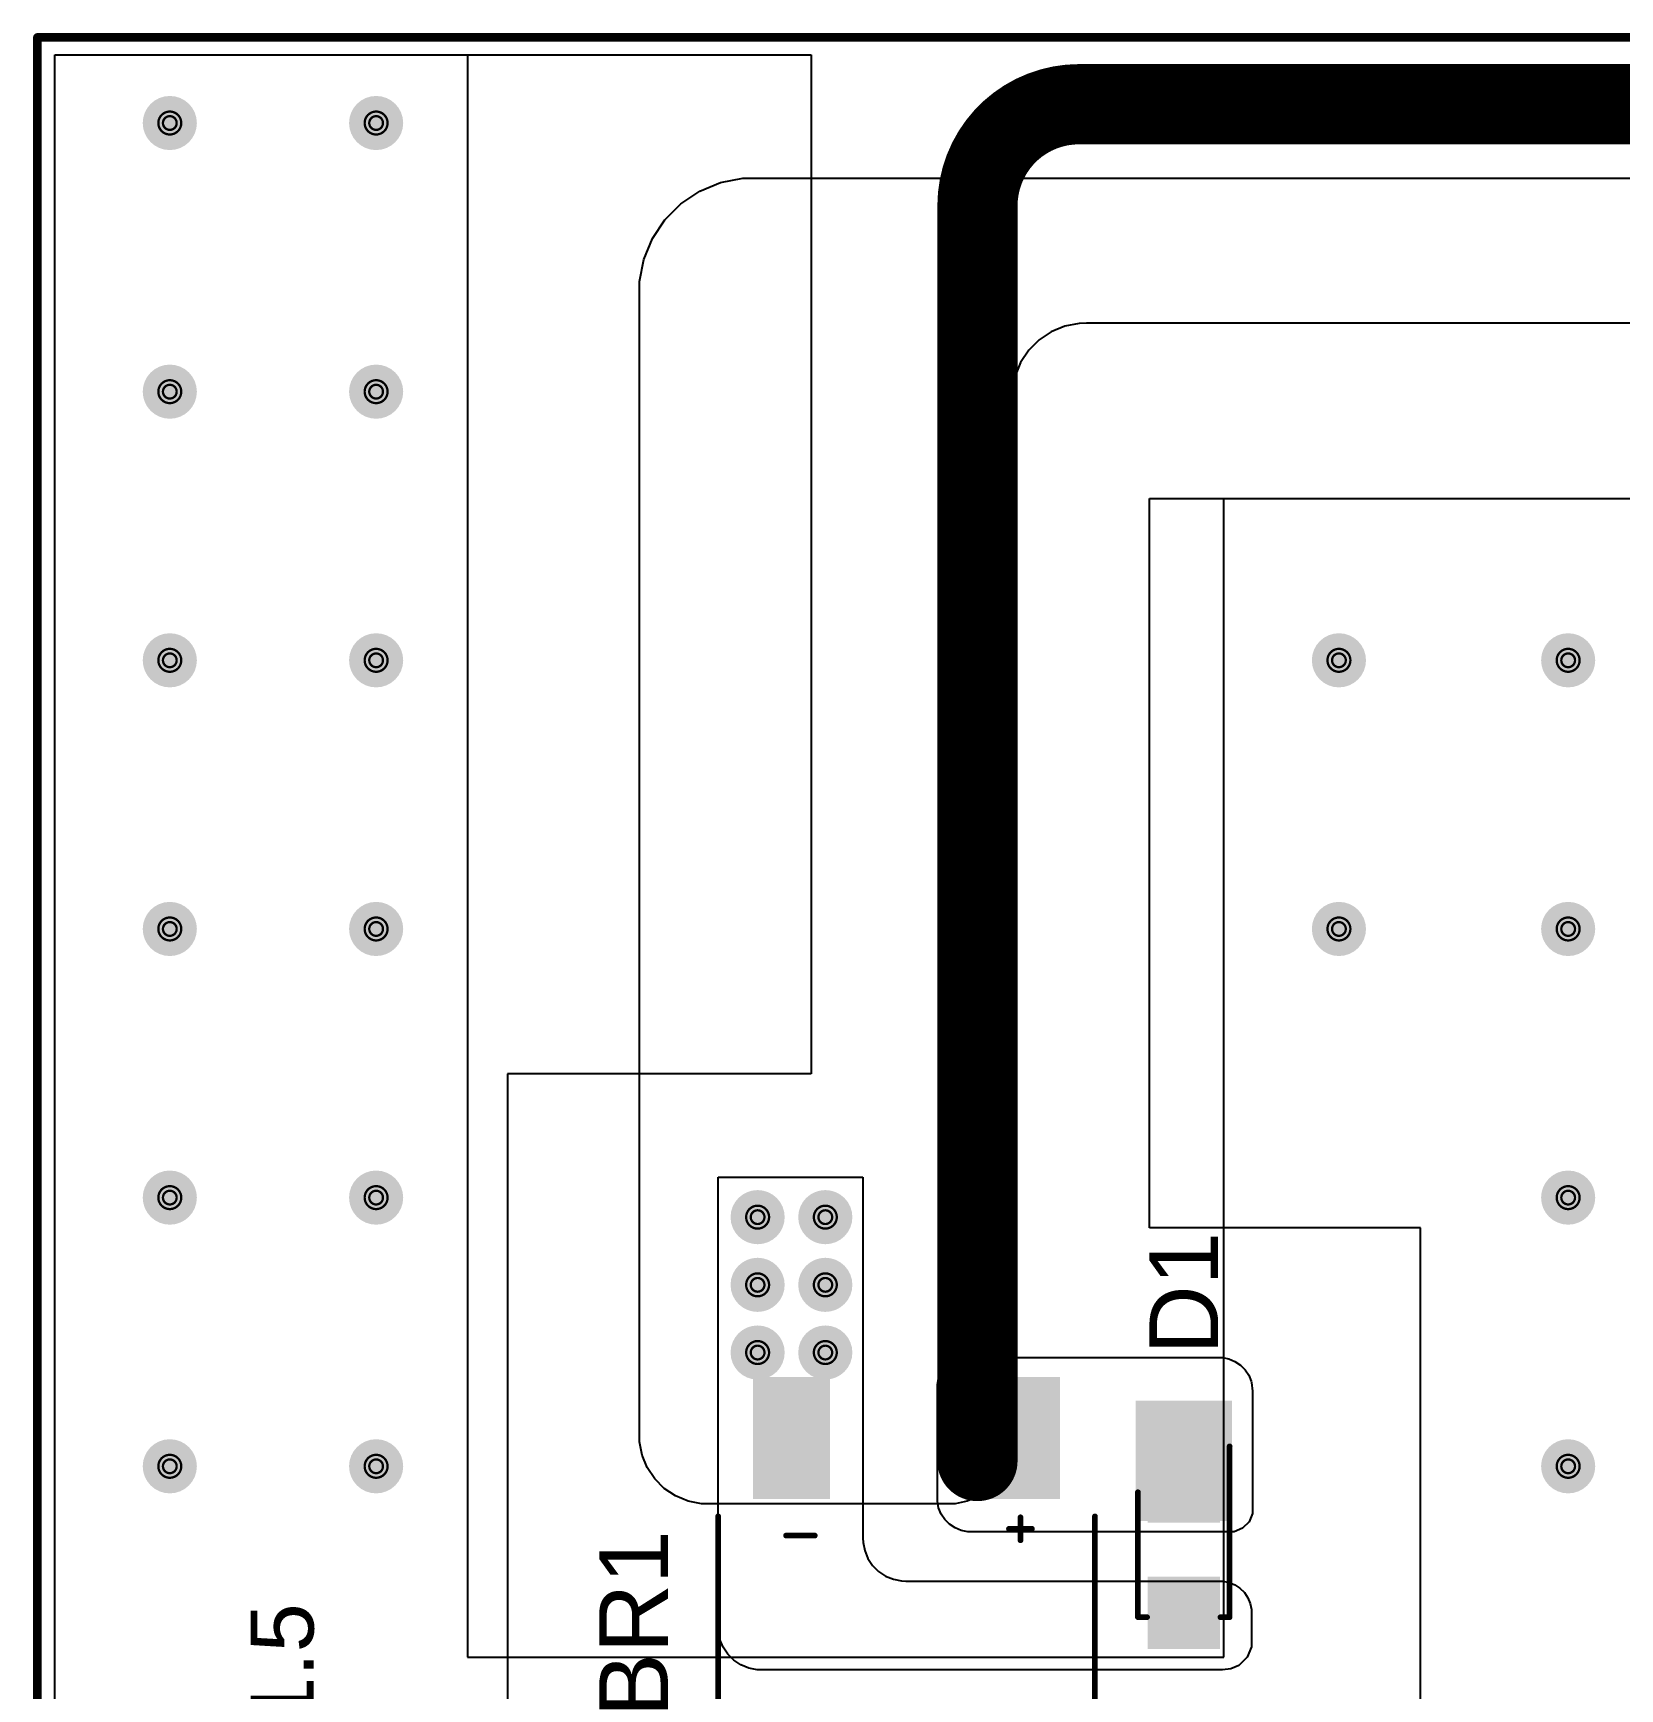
# Model space of a CAD drawing. Header units: inches. Extents: x 0 to 276, y 0 to 124.
# Drawn here: x 0.15 to 35.32, y 28.15 to 64.85 of the extents above; entities that cross this region are included whole.
import ezdxf

# ---------------------------------------------------------------- set-up
doc = ezdxf.new("R2010")
doc.units = ezdxf.units.IN
for name, color, linetype in [('Board Outline', 216, 'Continuous'), ('Bottom Layer', 5, 'Continuous'), ('Drill Drawing', 1, 'Continuous'), ('Top Layer', 1, 'Continuous'), ('Top Overlay', 2, 'Continuous'), ('Top Paste', 8, 'Continuous'), ('Top Solder', 216, 'Continuous'), ('Via Holes', 16, 'Continuous')]:
    doc.layers.add(name, color=color, linetype=linetype)
doc.styles.add('Arial', font='', dxfattribs={"height": 0.2})
doc.styles.get('Arial').set_extended_font_data('Arial')

# ---------------------------------------------------------------- blocks, each defined once
blk = doc.blocks.new('SOD_123W_3')
at = {"layer": 'Top Layer'}
for points in [[(-2.1, 0.7), (-0.7, 0.7), (-0.7, -0.7), (-2.1, -0.7)], [(0.7, 0.7), (2.1, 0.7), (2.1, -0.7), (0.7, -0.7)]]:
    blk.add_hatch(color=1, dxfattribs=at).paths.add_polyline_path(points)
at = {"layer": 'Top Overlay'}
for points in [[(2.287, 1.067), (0.636, 1.067), (0.636, 0.762), (2.287, 0.762)], [(3.303, 1.067), (2.16, 1.067), (2.16, -1.067), (3.303, -1.067)], [(2.287, -0.762), (0.636, -0.762), (0.636, -1.067), (2.287, -1.067)]]:
    blk.add_hatch(color=2, dxfattribs=at).paths.add_polyline_path(points)
at = {"layer": 'Top Paste'}
for points in [[(-2.1, 0.7), (-0.7, 0.7), (-0.7, -0.7), (-2.1, -0.7)], [(0.7, 0.7), (2.1, 0.7), (2.1, -0.7), (0.7, -0.7)]]:
    blk.add_hatch(color=8, dxfattribs=at).paths.add_polyline_path(points)
at = {"layer": 'Top Solder'}
for points in [[(-2.202, 0.802), (-0.598, 0.802), (-0.598, -0.802), (-2.202, -0.802)], [(0.598, 0.802), (2.202, 0.802), (2.202, -0.802), (0.598, -0.802)]]:
    blk.add_hatch(color=216, dxfattribs=at).paths.add_polyline_path(points)
at = {"layer": 'Top Overlay'}
for points in [[(-1.499, 1.016, 0.127, 0.127, 0), (-1.143, 1.016, 0.127, 0.127, 0)], [(-1.499, 1.016, 0.127, 0.127, 0), (-1.499, 0.813, 0.127, 0.127, 0)], [(-1.143, 1.016, 0.127, 0.127, 0), (1.27, 1.016, 0.127, 0.127, 0)], [(-1.499, -0.813, 0.127, 0.127, 0), (-1.499, -1.016, 0.127, 0.127, 0)], [(-1.499, -1.016, 0.127, 0.127, 0), (2.286, -1.016, 0.127, 0.127, 0)]]:
    blk.add_lwpolyline(points, format="xyseb", dxfattribs=at)
for points in [[(-1.53, 1.016, 0.0635, 0.0635, 1), (-1.467, 1.016, 0.0635, 0.0635, 1)], [(-1.53, 1.016, 0.0635, 0.0635, 1), (-1.467, 1.016, 0.0635, 0.0635, 1)], [(-1.53, 0.813, 0.0635, 0.0635, 1), (-1.467, 0.813, 0.0635, 0.0635, 1)], [(-1.175, 1.016, 0.0635, 0.0635, 1), (-1.111, 1.016, 0.0635, 0.0635, 1)], [(-1.175, 1.016, 0.0635, 0.0635, 1), (-1.111, 1.016, 0.0635, 0.0635, 1)], [(1.238, 1.016, 0.0635, 0.0635, 1), (1.302, 1.016, 0.0635, 0.0635, 1)], [(-1.53, -0.813, 0.0635, 0.0635, 1), (-1.467, -0.813, 0.0635, 0.0635, 1)], [(-1.53, -1.016, 0.0635, 0.0635, 1), (-1.467, -1.016, 0.0635, 0.0635, 1)], [(-1.53, -1.016, 0.0635, 0.0635, 1), (-1.467, -1.016, 0.0635, 0.0635, 1)], [(2.254, -1.016, 0.0635, 0.0635, 1), (2.318, -1.016, 0.0635, 0.0635, 1)]]:
    blk.add_lwpolyline(points, format="xyseb", close=True, dxfattribs=at)
blk = doc.blocks.new('DBS_4')
at = {"layer": 'Top Layer'}
for points in [[(-5.66, 3.3), (-3.16, 3.3), (-3.16, 1.8), (-5.66, 1.8)], [(3.16, 3.3), (5.66, 3.3), (5.66, 1.8), (3.16, 1.8)], [(-5.66, -1.8), (-3.16, -1.8), (-3.16, -3.3), (-5.66, -3.3)], [(3.16, -1.8), (5.66, -1.8), (5.66, -3.3), (3.16, -3.3)]]:
    blk.add_hatch(color=1, dxfattribs=at).paths.add_polyline_path(points)
at = {"layer": 'Top Paste'}
for points in [[(-5.66, 3.3), (-3.16, 3.3), (-3.16, 1.8), (-5.66, 1.8)], [(3.16, 3.3), (5.66, 3.3), (5.66, 1.8), (3.16, 1.8)], [(-5.66, -1.8), (-3.16, -1.8), (-3.16, -3.3), (-5.66, -3.3)], [(3.16, -1.8), (5.66, -1.8), (5.66, -3.3), (3.16, -3.3)]]:
    blk.add_hatch(color=8, dxfattribs=at).paths.add_polyline_path(points)
at = {"layer": 'Top Solder'}
for points in [[(-5.762, 3.402), (-3.058, 3.402), (-3.058, 1.698), (-5.762, 1.698)], [(3.058, 3.402), (5.762, 3.402), (5.762, 1.698), (3.058, 1.698)], [(-5.762, -1.698), (-3.058, -1.698), (-3.058, -3.402), (-5.762, -3.402)], [(3.058, -1.698), (5.762, -1.698), (5.762, -3.402), (3.058, -3.402)]]:
    blk.add_hatch(color=216, dxfattribs=at).paths.add_polyline_path(points)
at = {"layer": 'Top Overlay'}
for points in [[(-2.925, 4.175, 0.127, 0.127, 0), (2.675, 4.175, 0.127, 0.127, 0)], [(-5.966, 2.752, 0.1, 0.1, 0), (-5.839, 2.625, 0.1, 0.1, 0)], [(-5.966, 2.752, 0.1, 0.1, 0), (-5.966, 2.498, 0.1, 0.1, 0)], [(-5.839, 2.625, 0.1, 0.1, 0), (-5.966, 2.498, 0.1, 0.1, 0)], [(2.25, 2.669, 0.127, 0.127, 0), (2.25, 2.034, 0.127, 0.127, 0)], [(2.146, -2.525, 0.127, 0.127, 0), (2.654, -2.525, 0.127, 0.127, 0)], [(2.4, -2.271, 0.127, 0.127, 0), (2.4, -2.779, 0.127, 0.127, 0)], [(-2.925, -4.175, 0.127, 0.127, 0), (2.675, -4.175, 0.127, 0.127, 0)]]:
    blk.add_lwpolyline(points, format="xyseb", dxfattribs=at)
for points in [[(-2.957, 4.175, 0.0635, 0.0635, 1), (-2.893, 4.175, 0.0635, 0.0635, 1)], [(2.643, 4.175, 0.0635, 0.0635, 1), (2.707, 4.175, 0.0635, 0.0635, 1)], [(-5.991, 2.752, 0.05, 0.05, 1), (-5.941, 2.752, 0.05, 0.05, 1)], [(-5.991, 2.752, 0.05, 0.05, 1), (-5.941, 2.752, 0.05, 0.05, 1)], [(-5.864, 2.625, 0.05, 0.05, 1), (-5.814, 2.625, 0.05, 0.05, 1)], [(-5.864, 2.625, 0.05, 0.05, 1), (-5.814, 2.625, 0.05, 0.05, 1)], [(2.218, 2.669, 0.0635, 0.0635, 1), (2.282, 2.669, 0.0635, 0.0635, 1)], [(-5.991, 2.498, 0.05, 0.05, 1), (-5.941, 2.498, 0.05, 0.05, 1)], [(-5.991, 2.498, 0.05, 0.05, 1), (-5.941, 2.498, 0.05, 0.05, 1)], [(2.218, 2.034, 0.0635, 0.0635, 1), (2.282, 2.034, 0.0635, 0.0635, 1)], [(2.114, -2.525, 0.0635, 0.0635, 1), (2.178, -2.525, 0.0635, 0.0635, 1)], [(2.368, -2.271, 0.0635, 0.0635, 1), (2.432, -2.271, 0.0635, 0.0635, 1)], [(2.622, -2.525, 0.0635, 0.0635, 1), (2.686, -2.525, 0.0635, 0.0635, 1)], [(2.368, -2.779, 0.0635, 0.0635, 1), (2.432, -2.779, 0.0635, 0.0635, 1)], [(-2.957, -4.175, 0.0635, 0.0635, 1), (-2.893, -4.175, 0.0635, 0.0635, 1)], [(2.643, -4.175, 0.0635, 0.0635, 1), (2.707, -4.175, 0.0635, 0.0635, 1)]]:
    blk.add_lwpolyline(points, format="xyseb", close=True, dxfattribs=at)

msp = doc.modelspace()

# ---------------------------------------------------------------- hatches: boundary and pattern name
at = {"layer": 'Bottom Layer'}
h = msp.add_hatch(color=5, dxfattribs=at)
edge = h.paths.add_edge_path()
edge.add_arc((3.184, 62.853), 0.6, 0, 360)
h = msp.add_hatch(color=5, dxfattribs=at)
edge = h.paths.add_edge_path()
edge.add_arc((7.756, 62.853), 0.6, 0, 360)
h = msp.add_hatch(color=5, dxfattribs=at)
edge = h.paths.add_edge_path()
edge.add_arc((3.184, 56.9), 0.6, 0, 360)
h = msp.add_hatch(color=5, dxfattribs=at)
edge = h.paths.add_edge_path()
edge.add_arc((7.756, 56.9), 0.6, 0, 360)
h = msp.add_hatch(color=5, dxfattribs=at)
edge = h.paths.add_edge_path()
edge.add_arc((3.184, 50.947), 0.6, 0, 360)
h = msp.add_hatch(color=5, dxfattribs=at)
edge = h.paths.add_edge_path()
edge.add_arc((7.756, 50.947), 0.6, 0, 360)
h = msp.add_hatch(color=5, dxfattribs=at)
edge = h.paths.add_edge_path()
edge.add_arc((29.092, 50.947), 0.6, 0, 360)
h = msp.add_hatch(color=5, dxfattribs=at)
edge = h.paths.add_edge_path()
edge.add_arc((34.172, 50.947), 0.6, 0, 360)
h = msp.add_hatch(color=5, dxfattribs=at)
edge = h.paths.add_edge_path()
edge.add_arc((3.184, 44.994), 0.6, 0, 360)
h = msp.add_hatch(color=5, dxfattribs=at)
edge = h.paths.add_edge_path()
edge.add_arc((7.756, 44.994), 0.6, 0, 360)
h = msp.add_hatch(color=5, dxfattribs=at)
edge = h.paths.add_edge_path()
edge.add_arc((29.092, 44.994), 0.6, 0, 360)
h = msp.add_hatch(color=5, dxfattribs=at)
edge = h.paths.add_edge_path()
edge.add_arc((34.172, 44.994), 0.6, 0, 360)
h = msp.add_hatch(color=5, dxfattribs=at)
edge = h.paths.add_edge_path()
edge.add_arc((3.184, 39.041), 0.6, 0, 360)
h = msp.add_hatch(color=5, dxfattribs=at)
edge = h.paths.add_edge_path()
edge.add_arc((7.756, 39.041), 0.6, 0, 360)
h = msp.add_hatch(color=5, dxfattribs=at)
edge = h.paths.add_edge_path()
edge.add_arc((34.172, 39.041), 0.6, 0, 360)
h = msp.add_hatch(color=5, dxfattribs=at)
edge = h.paths.add_edge_path()
edge.add_arc((16.21, 38.608), 0.6, 0, 360)
h = msp.add_hatch(color=5, dxfattribs=at)
edge = h.paths.add_edge_path()
edge.add_arc((17.71, 38.608), 0.6, 0, 360)
h = msp.add_hatch(color=5, dxfattribs=at)
edge = h.paths.add_edge_path()
edge.add_arc((16.21, 37.108), 0.6, 0, 360)
h = msp.add_hatch(color=5, dxfattribs=at)
edge = h.paths.add_edge_path()
edge.add_arc((17.71, 37.108), 0.6, 0, 360)
h = msp.add_hatch(color=5, dxfattribs=at)
edge = h.paths.add_edge_path()
edge.add_arc((16.21, 35.608), 0.6, 0, 360)
h = msp.add_hatch(color=5, dxfattribs=at)
edge = h.paths.add_edge_path()
edge.add_arc((17.71, 35.608), 0.6, 0, 360)
h = msp.add_hatch(color=5, dxfattribs=at)
edge = h.paths.add_edge_path()
edge.add_arc((3.184, 33.087), 0.6, 0, 360)
h = msp.add_hatch(color=5, dxfattribs=at)
edge = h.paths.add_edge_path()
edge.add_arc((7.756, 33.087), 0.6, 0, 360)
h = msp.add_hatch(color=5, dxfattribs=at)
edge = h.paths.add_edge_path()
edge.add_arc((34.172, 33.087), 0.6, 0, 360)
at = {"layer": 'Top Layer'}
h = msp.add_hatch(color=1, dxfattribs=at)
edge = h.paths.add_edge_path()
edge.add_arc((3.184, 62.853), 0.6, 0, 360)
h = msp.add_hatch(color=1, dxfattribs=at)
edge = h.paths.add_edge_path()
edge.add_arc((7.756, 62.853), 0.6, 0, 360)
h = msp.add_hatch(color=1, dxfattribs=at)
edge = h.paths.add_edge_path()
edge.add_arc((3.184, 56.9), 0.6, 0, 360)
h = msp.add_hatch(color=1, dxfattribs=at)
edge = h.paths.add_edge_path()
edge.add_arc((7.756, 56.9), 0.6, 0, 360)
h = msp.add_hatch(color=1, dxfattribs=at)
edge = h.paths.add_edge_path()
edge.add_arc((3.184, 50.947), 0.6, 0, 360)
h = msp.add_hatch(color=1, dxfattribs=at)
edge = h.paths.add_edge_path()
edge.add_arc((7.756, 50.947), 0.6, 0, 360)
h = msp.add_hatch(color=1, dxfattribs=at)
edge = h.paths.add_edge_path()
edge.add_arc((29.092, 50.947), 0.6, 0, 360)
h = msp.add_hatch(color=1, dxfattribs=at)
edge = h.paths.add_edge_path()
edge.add_arc((34.172, 50.947), 0.6, 0, 360)
h = msp.add_hatch(color=1, dxfattribs=at)
edge = h.paths.add_edge_path()
edge.add_arc((3.184, 44.994), 0.6, 0, 360)
h = msp.add_hatch(color=1, dxfattribs=at)
edge = h.paths.add_edge_path()
edge.add_arc((7.756, 44.994), 0.6, 0, 360)
h = msp.add_hatch(color=1, dxfattribs=at)
edge = h.paths.add_edge_path()
edge.add_arc((29.092, 44.994), 0.6, 0, 360)
h = msp.add_hatch(color=1, dxfattribs=at)
edge = h.paths.add_edge_path()
edge.add_arc((34.172, 44.994), 0.6, 0, 360)
h = msp.add_hatch(color=1, dxfattribs=at)
edge = h.paths.add_edge_path()
edge.add_arc((3.184, 39.041), 0.6, 0, 360)
h = msp.add_hatch(color=1, dxfattribs=at)
edge = h.paths.add_edge_path()
edge.add_arc((7.756, 39.041), 0.6, 0, 360)
h = msp.add_hatch(color=1, dxfattribs=at)
edge = h.paths.add_edge_path()
edge.add_arc((34.172, 39.041), 0.6, 0, 360)
h = msp.add_hatch(color=1, dxfattribs=at)
edge = h.paths.add_edge_path()
edge.add_arc((16.21, 38.608), 0.6, 0, 360)
h = msp.add_hatch(color=1, dxfattribs=at)
edge = h.paths.add_edge_path()
edge.add_arc((17.71, 38.608), 0.6, 0, 360)
h = msp.add_hatch(color=1, dxfattribs=at)
edge = h.paths.add_edge_path()
edge.add_arc((16.21, 37.108), 0.6, 0, 360)
h = msp.add_hatch(color=1, dxfattribs=at)
edge = h.paths.add_edge_path()
edge.add_arc((17.71, 37.108), 0.6, 0, 360)
h = msp.add_hatch(color=1, dxfattribs=at)
edge = h.paths.add_edge_path()
edge.add_arc((16.21, 35.608), 0.6, 0, 360)
h = msp.add_hatch(color=1, dxfattribs=at)
edge = h.paths.add_edge_path()
edge.add_arc((17.71, 35.608), 0.6, 0, 360)
h = msp.add_hatch(color=1, dxfattribs=at)
edge = h.paths.add_edge_path()
edge.add_arc((3.184, 33.087), 0.6, 0, 360)
h = msp.add_hatch(color=1, dxfattribs=at)
edge = h.paths.add_edge_path()
edge.add_arc((7.756, 33.087), 0.6, 0, 360)
h = msp.add_hatch(color=1, dxfattribs=at)
edge = h.paths.add_edge_path()
edge.add_arc((34.172, 33.087), 0.6, 0, 360)
at = {"layer": 'Via Holes'}
h = msp.add_hatch(color=7, dxfattribs=at)
edge = h.paths.add_edge_path()
edge.add_arc((3.184, 62.853), 0.3, 0, 360)
h = msp.add_hatch(color=7, dxfattribs=at)
edge = h.paths.add_edge_path()
edge.add_arc((7.756, 62.853), 0.3, 0, 360)
h = msp.add_hatch(color=7, dxfattribs=at)
edge = h.paths.add_edge_path()
edge.add_arc((3.184, 56.9), 0.3, 0, 360)
h = msp.add_hatch(color=7, dxfattribs=at)
edge = h.paths.add_edge_path()
edge.add_arc((7.756, 56.9), 0.3, 0, 360)
h = msp.add_hatch(color=7, dxfattribs=at)
edge = h.paths.add_edge_path()
edge.add_arc((3.184, 50.947), 0.3, 0, 360)
h = msp.add_hatch(color=7, dxfattribs=at)
edge = h.paths.add_edge_path()
edge.add_arc((7.756, 50.947), 0.3, 0, 360)
h = msp.add_hatch(color=7, dxfattribs=at)
edge = h.paths.add_edge_path()
edge.add_arc((29.092, 50.947), 0.3, 0, 360)
h = msp.add_hatch(color=7, dxfattribs=at)
edge = h.paths.add_edge_path()
edge.add_arc((34.172, 50.947), 0.3, 0, 360)
h = msp.add_hatch(color=7, dxfattribs=at)
edge = h.paths.add_edge_path()
edge.add_arc((3.184, 44.994), 0.3, 0, 360)
h = msp.add_hatch(color=7, dxfattribs=at)
edge = h.paths.add_edge_path()
edge.add_arc((7.756, 44.994), 0.3, 0, 360)
h = msp.add_hatch(color=7, dxfattribs=at)
edge = h.paths.add_edge_path()
edge.add_arc((29.092, 44.994), 0.3, 0, 360)
h = msp.add_hatch(color=7, dxfattribs=at)
edge = h.paths.add_edge_path()
edge.add_arc((34.172, 44.994), 0.3, 0, 360)
h = msp.add_hatch(color=7, dxfattribs=at)
edge = h.paths.add_edge_path()
edge.add_arc((3.184, 39.041), 0.3, 0, 360)
h = msp.add_hatch(color=7, dxfattribs=at)
edge = h.paths.add_edge_path()
edge.add_arc((7.756, 39.041), 0.3, 0, 360)
h = msp.add_hatch(color=7, dxfattribs=at)
edge = h.paths.add_edge_path()
edge.add_arc((34.172, 39.041), 0.3, 0, 360)
h = msp.add_hatch(color=7, dxfattribs=at)
edge = h.paths.add_edge_path()
edge.add_arc((16.21, 38.608), 0.3, 0, 360)
h = msp.add_hatch(color=7, dxfattribs=at)
edge = h.paths.add_edge_path()
edge.add_arc((17.71, 38.608), 0.3, 0, 360)
h = msp.add_hatch(color=7, dxfattribs=at)
edge = h.paths.add_edge_path()
edge.add_arc((16.21, 37.108), 0.3, 0, 360)
h = msp.add_hatch(color=7, dxfattribs=at)
edge = h.paths.add_edge_path()
edge.add_arc((17.71, 37.108), 0.3, 0, 360)
h = msp.add_hatch(color=7, dxfattribs=at)
edge = h.paths.add_edge_path()
edge.add_arc((16.21, 35.608), 0.3, 0, 360)
h = msp.add_hatch(color=7, dxfattribs=at)
edge = h.paths.add_edge_path()
edge.add_arc((17.71, 35.608), 0.3, 0, 360)
h = msp.add_hatch(color=7, dxfattribs=at)
edge = h.paths.add_edge_path()
edge.add_arc((3.184, 33.087), 0.3, 0, 360)
h = msp.add_hatch(color=7, dxfattribs=at)
edge = h.paths.add_edge_path()
edge.add_arc((7.756, 33.087), 0.3, 0, 360)
h = msp.add_hatch(color=7, dxfattribs=at)
edge = h.paths.add_edge_path()
edge.add_arc((34.172, 33.087), 0.3, 0, 360)

# ---------------------------------------------------------------- linework, layer by layer
at = {"layer": 'Board Outline'}
for points in [[(0.25, 64.75, 0.191, 0.191, 0), (109.75, 64.75, 0.191, 0.191, 0)], [(0.25, 0.25, 0.191, 0.191, 0), (0.25, 64.75, 0.191, 0.191, 0)]]:
    msp.add_lwpolyline(points, format="xyseb", dxfattribs=at)
msp.add_lwpolyline([(0.202, 64.75, 0.0952, 0.0952, 1), (0.298, 64.75, 0.0952, 0.0952, 1)], format="xyseb", close=True, dxfattribs=at)
msp.add_lwpolyline([(0.202, 64.75, 0.0952, 0.0952, 1), (0.298, 64.75, 0.0952, 0.0952, 1)], format="xyseb", close=True, dxfattribs=at)
at = {"layer": 'Bottom Layer'}
for p, q in [((0.638, 11.994), (0.638, 64.362)), ((0.638, 64.362), (9.779, 64.362)), ((9.779, 64.362), (9.779, 28.855)), ((14.51, 61.063), (14.926, 61.341)), ((14.926, 61.341), (15.388, 61.532)), ((15.388, 61.532), (15.879, 61.63)), ((15.879, 61.63), (40.756, 61.63)), ((14.156, 60.709), (14.51, 61.063)), ((13.878, 60.293), (14.156, 60.709)), ((13.687, 59.831), (13.878, 60.293)), ((13.589, 59.34), (13.687, 59.831)), ((13.589, 59.09), (13.589, 59.34)), ((13.589, 33.782), (13.589, 59.09)), ((23.016, 58.349), (22.717, 58.225)), ((23.333, 58.412), (23.016, 58.349)), ((23.495, 58.42), (23.333, 58.412)), ((41.275, 58.42), (23.495, 58.42)), ((23.495, 58.42), (23.495, 58.42)), ((22.448, 58.045), (22.219, 57.816)), ((22.717, 58.225), (22.448, 58.045)), ((22.219, 57.816), (22.039, 57.547)), ((21.915, 57.248), (21.852, 56.931)), ((22.039, 57.547), (21.915, 57.248)), ((21.852, 56.931), (21.844, 56.769)), ((21.844, 56.769), (21.844, 33.655)), ((26.543, 32.993), (26.544, 54.532)), ((26.544, 54.532), (39.249, 54.532)), ((13.589, 33.632), (13.589, 33.782)), ((13.648, 33.337), (13.589, 33.632)), ((21.844, 33.517), (21.79, 33.248)), ((21.844, 33.655), (21.844, 33.655)), ((21.844, 33.655), (21.844, 33.517)), ((13.762, 33.06), (13.648, 33.337)), ((13.929, 32.811), (13.762, 33.06)), ((21.79, 33.248), (21.685, 32.993)), ((14.142, 32.598), (13.929, 32.811)), ((21.532, 32.764), (21.338, 32.57)), ((21.685, 32.993), (21.532, 32.764)), ((26.543, 28.855), (26.543, 32.993)), ((14.391, 32.431), (14.142, 32.598)), ((14.668, 32.317), (14.391, 32.431)), ((14.963, 32.258), (14.668, 32.317)), ((20.854, 32.312), (20.585, 32.258)), ((21.109, 32.417), (20.854, 32.312)), ((21.338, 32.57), (21.109, 32.417)), ((15.113, 32.258), (14.963, 32.258)), ((18.607, 32.258), (15.113, 32.258)), ((20.447, 32.258), (18.607, 32.258)), ((20.585, 32.258), (20.447, 32.258)), ((9.779, 28.855), (26.543, 28.855))]:
    msp.add_line(p, q, dxfattribs=at)
at = {"layer": 'Drill Drawing'}
for points in [[(3.438, 62.853, 0.0508, 0.0508, 1), (2.93, 62.853, 0.0508, 0.0508, 1)], [(8.01, 62.853, 0.0508, 0.0508, 1), (7.502, 62.853, 0.0508, 0.0508, 1)], [(2.917, 62.853, 0.0254, 0.0254, 1), (2.943, 62.853, 0.0254, 0.0254, 1)], [(3.336, 62.853, 0.0508, 0.0508, 1), (3.032, 62.853, 0.0508, 0.0508, 1)], [(3.019, 62.853, 0.0254, 0.0254, 1), (3.044, 62.853, 0.0254, 0.0254, 1)], [(3.324, 62.853, 0.0254, 0.0254, 1), (3.349, 62.853, 0.0254, 0.0254, 1)], [(3.425, 62.853, 0.0254, 0.0254, 1), (3.451, 62.853, 0.0254, 0.0254, 1)], [(7.489, 62.853, 0.0254, 0.0254, 1), (7.515, 62.853, 0.0254, 0.0254, 1)], [(7.908, 62.853, 0.0508, 0.0508, 1), (7.604, 62.853, 0.0508, 0.0508, 1)], [(7.591, 62.853, 0.0254, 0.0254, 1), (7.616, 62.853, 0.0254, 0.0254, 1)], [(7.896, 62.853, 0.0254, 0.0254, 1), (7.921, 62.853, 0.0254, 0.0254, 1)], [(7.997, 62.853, 0.0254, 0.0254, 1), (8.023, 62.853, 0.0254, 0.0254, 1)], [(3.438, 56.9, 0.0508, 0.0508, 1), (2.93, 56.9, 0.0508, 0.0508, 1)], [(2.917, 56.9, 0.0254, 0.0254, 1), (2.943, 56.9, 0.0254, 0.0254, 1)], [(3.336, 56.9, 0.0508, 0.0508, 1), (3.032, 56.9, 0.0508, 0.0508, 1)], [(3.019, 56.9, 0.0254, 0.0254, 1), (3.044, 56.9, 0.0254, 0.0254, 1)], [(3.324, 56.9, 0.0254, 0.0254, 1), (3.349, 56.9, 0.0254, 0.0254, 1)], [(3.425, 56.9, 0.0254, 0.0254, 1), (3.451, 56.9, 0.0254, 0.0254, 1)], [(8.01, 56.9, 0.0508, 0.0508, 1), (7.502, 56.9, 0.0508, 0.0508, 1)], [(7.489, 56.9, 0.0254, 0.0254, 1), (7.515, 56.9, 0.0254, 0.0254, 1)], [(7.908, 56.9, 0.0508, 0.0508, 1), (7.604, 56.9, 0.0508, 0.0508, 1)], [(7.591, 56.9, 0.0254, 0.0254, 1), (7.616, 56.9, 0.0254, 0.0254, 1)], [(7.896, 56.9, 0.0254, 0.0254, 1), (7.921, 56.9, 0.0254, 0.0254, 1)], [(7.997, 56.9, 0.0254, 0.0254, 1), (8.023, 56.9, 0.0254, 0.0254, 1)], [(3.438, 50.947, 0.0508, 0.0508, 1), (2.93, 50.947, 0.0508, 0.0508, 1)], [(3.336, 50.947, 0.0508, 0.0508, 1), (3.032, 50.947, 0.0508, 0.0508, 1)], [(8.01, 50.947, 0.0508, 0.0508, 1), (7.502, 50.947, 0.0508, 0.0508, 1)], [(7.908, 50.947, 0.0508, 0.0508, 1), (7.604, 50.947, 0.0508, 0.0508, 1)], [(29.346, 50.947, 0.0508, 0.0508, 1), (28.838, 50.947, 0.0508, 0.0508, 1)], [(29.244, 50.947, 0.0508, 0.0508, 1), (28.94, 50.947, 0.0508, 0.0508, 1)], [(34.426, 50.947, 0.0508, 0.0508, 1), (33.918, 50.947, 0.0508, 0.0508, 1)], [(34.324, 50.947, 0.0508, 0.0508, 1), (34.02, 50.947, 0.0508, 0.0508, 1)], [(2.917, 50.947, 0.0254, 0.0254, 1), (2.943, 50.947, 0.0254, 0.0254, 1)], [(3.019, 50.947, 0.0254, 0.0254, 1), (3.044, 50.947, 0.0254, 0.0254, 1)], [(3.324, 50.947, 0.0254, 0.0254, 1), (3.349, 50.947, 0.0254, 0.0254, 1)], [(3.425, 50.947, 0.0254, 0.0254, 1), (3.451, 50.947, 0.0254, 0.0254, 1)], [(7.489, 50.947, 0.0254, 0.0254, 1), (7.515, 50.947, 0.0254, 0.0254, 1)], [(7.591, 50.947, 0.0254, 0.0254, 1), (7.616, 50.947, 0.0254, 0.0254, 1)], [(7.896, 50.947, 0.0254, 0.0254, 1), (7.921, 50.947, 0.0254, 0.0254, 1)], [(7.997, 50.947, 0.0254, 0.0254, 1), (8.023, 50.947, 0.0254, 0.0254, 1)], [(28.825, 50.947, 0.0254, 0.0254, 1), (28.851, 50.947, 0.0254, 0.0254, 1)], [(28.927, 50.947, 0.0254, 0.0254, 1), (28.952, 50.947, 0.0254, 0.0254, 1)], [(29.232, 50.947, 0.0254, 0.0254, 1), (29.257, 50.947, 0.0254, 0.0254, 1)], [(29.333, 50.947, 0.0254, 0.0254, 1), (29.359, 50.947, 0.0254, 0.0254, 1)], [(33.905, 50.947, 0.0254, 0.0254, 1), (33.931, 50.947, 0.0254, 0.0254, 1)], [(34.007, 50.947, 0.0254, 0.0254, 1), (34.032, 50.947, 0.0254, 0.0254, 1)], [(34.312, 50.947, 0.0254, 0.0254, 1), (34.337, 50.947, 0.0254, 0.0254, 1)], [(34.413, 50.947, 0.0254, 0.0254, 1), (34.439, 50.947, 0.0254, 0.0254, 1)], [(3.438, 44.994, 0.0508, 0.0508, 1), (2.93, 44.994, 0.0508, 0.0508, 1)], [(3.336, 44.994, 0.0508, 0.0508, 1), (3.032, 44.994, 0.0508, 0.0508, 1)], [(8.01, 44.994, 0.0508, 0.0508, 1), (7.502, 44.994, 0.0508, 0.0508, 1)], [(7.908, 44.994, 0.0508, 0.0508, 1), (7.604, 44.994, 0.0508, 0.0508, 1)], [(29.346, 44.994, 0.0508, 0.0508, 1), (28.838, 44.994, 0.0508, 0.0508, 1)], [(29.244, 44.994, 0.0508, 0.0508, 1), (28.94, 44.994, 0.0508, 0.0508, 1)], [(34.426, 44.994, 0.0508, 0.0508, 1), (33.918, 44.994, 0.0508, 0.0508, 1)], [(34.324, 44.994, 0.0508, 0.0508, 1), (34.02, 44.994, 0.0508, 0.0508, 1)], [(2.917, 44.994, 0.0254, 0.0254, 1), (2.943, 44.994, 0.0254, 0.0254, 1)], [(3.019, 44.994, 0.0254, 0.0254, 1), (3.044, 44.994, 0.0254, 0.0254, 1)], [(3.324, 44.994, 0.0254, 0.0254, 1), (3.349, 44.994, 0.0254, 0.0254, 1)], [(3.425, 44.994, 0.0254, 0.0254, 1), (3.451, 44.994, 0.0254, 0.0254, 1)], [(7.489, 44.994, 0.0254, 0.0254, 1), (7.515, 44.994, 0.0254, 0.0254, 1)], [(7.591, 44.994, 0.0254, 0.0254, 1), (7.616, 44.994, 0.0254, 0.0254, 1)], [(7.896, 44.994, 0.0254, 0.0254, 1), (7.921, 44.994, 0.0254, 0.0254, 1)], [(7.997, 44.994, 0.0254, 0.0254, 1), (8.023, 44.994, 0.0254, 0.0254, 1)], [(28.825, 44.994, 0.0254, 0.0254, 1), (28.851, 44.994, 0.0254, 0.0254, 1)], [(28.927, 44.994, 0.0254, 0.0254, 1), (28.952, 44.994, 0.0254, 0.0254, 1)], [(29.232, 44.994, 0.0254, 0.0254, 1), (29.257, 44.994, 0.0254, 0.0254, 1)], [(29.333, 44.994, 0.0254, 0.0254, 1), (29.359, 44.994, 0.0254, 0.0254, 1)], [(33.905, 44.994, 0.0254, 0.0254, 1), (33.931, 44.994, 0.0254, 0.0254, 1)], [(34.007, 44.994, 0.0254, 0.0254, 1), (34.032, 44.994, 0.0254, 0.0254, 1)], [(34.312, 44.994, 0.0254, 0.0254, 1), (34.337, 44.994, 0.0254, 0.0254, 1)], [(34.413, 44.994, 0.0254, 0.0254, 1), (34.439, 44.994, 0.0254, 0.0254, 1)], [(3.438, 39.041, 0.0508, 0.0508, 1), (2.93, 39.041, 0.0508, 0.0508, 1)], [(8.01, 39.041, 0.0508, 0.0508, 1), (7.502, 39.041, 0.0508, 0.0508, 1)], [(34.426, 39.041, 0.0508, 0.0508, 1), (33.918, 39.041, 0.0508, 0.0508, 1)], [(2.917, 39.041, 0.0254, 0.0254, 1), (2.943, 39.041, 0.0254, 0.0254, 1)], [(3.336, 39.041, 0.0508, 0.0508, 1), (3.032, 39.041, 0.0508, 0.0508, 1)], [(3.019, 39.041, 0.0254, 0.0254, 1), (3.044, 39.041, 0.0254, 0.0254, 1)], [(3.324, 39.041, 0.0254, 0.0254, 1), (3.349, 39.041, 0.0254, 0.0254, 1)], [(3.425, 39.041, 0.0254, 0.0254, 1), (3.451, 39.041, 0.0254, 0.0254, 1)], [(7.489, 39.041, 0.0254, 0.0254, 1), (7.515, 39.041, 0.0254, 0.0254, 1)], [(7.908, 39.041, 0.0508, 0.0508, 1), (7.604, 39.041, 0.0508, 0.0508, 1)], [(7.591, 39.041, 0.0254, 0.0254, 1), (7.616, 39.041, 0.0254, 0.0254, 1)], [(7.896, 39.041, 0.0254, 0.0254, 1), (7.921, 39.041, 0.0254, 0.0254, 1)], [(7.997, 39.041, 0.0254, 0.0254, 1), (8.023, 39.041, 0.0254, 0.0254, 1)], [(33.905, 39.041, 0.0254, 0.0254, 1), (33.931, 39.041, 0.0254, 0.0254, 1)], [(34.324, 39.041, 0.0508, 0.0508, 1), (34.02, 39.041, 0.0508, 0.0508, 1)], [(34.007, 39.041, 0.0254, 0.0254, 1), (34.032, 39.041, 0.0254, 0.0254, 1)], [(34.312, 39.041, 0.0254, 0.0254, 1), (34.337, 39.041, 0.0254, 0.0254, 1)], [(34.413, 39.041, 0.0254, 0.0254, 1), (34.439, 39.041, 0.0254, 0.0254, 1)], [(16.464, 38.608, 0.0508, 0.0508, 1), (15.956, 38.608, 0.0508, 0.0508, 1)], [(15.943, 38.608, 0.0254, 0.0254, 1), (15.969, 38.608, 0.0254, 0.0254, 1)], [(16.362, 38.608, 0.0508, 0.0508, 1), (16.058, 38.608, 0.0508, 0.0508, 1)], [(16.045, 38.608, 0.0254, 0.0254, 1), (16.07, 38.608, 0.0254, 0.0254, 1)], [(16.35, 38.608, 0.0254, 0.0254, 1), (16.375, 38.608, 0.0254, 0.0254, 1)], [(16.451, 38.608, 0.0254, 0.0254, 1), (16.477, 38.608, 0.0254, 0.0254, 1)], [(17.964, 38.608, 0.0508, 0.0508, 1), (17.456, 38.608, 0.0508, 0.0508, 1)], [(17.443, 38.608, 0.0254, 0.0254, 1), (17.469, 38.608, 0.0254, 0.0254, 1)], [(17.862, 38.608, 0.0508, 0.0508, 1), (17.558, 38.608, 0.0508, 0.0508, 1)], [(17.545, 38.608, 0.0254, 0.0254, 1), (17.57, 38.608, 0.0254, 0.0254, 1)], [(17.85, 38.608, 0.0254, 0.0254, 1), (17.875, 38.608, 0.0254, 0.0254, 1)], [(17.951, 38.608, 0.0254, 0.0254, 1), (17.977, 38.608, 0.0254, 0.0254, 1)], [(16.464, 37.108, 0.0508, 0.0508, 1), (15.956, 37.108, 0.0508, 0.0508, 1)], [(15.943, 37.108, 0.0254, 0.0254, 1), (15.969, 37.108, 0.0254, 0.0254, 1)], [(16.362, 37.108, 0.0508, 0.0508, 1), (16.058, 37.108, 0.0508, 0.0508, 1)], [(16.045, 37.108, 0.0254, 0.0254, 1), (16.07, 37.108, 0.0254, 0.0254, 1)], [(16.35, 37.108, 0.0254, 0.0254, 1), (16.375, 37.108, 0.0254, 0.0254, 1)], [(16.451, 37.108, 0.0254, 0.0254, 1), (16.477, 37.108, 0.0254, 0.0254, 1)], [(17.964, 37.108, 0.0508, 0.0508, 1), (17.456, 37.108, 0.0508, 0.0508, 1)], [(17.443, 37.108, 0.0254, 0.0254, 1), (17.469, 37.108, 0.0254, 0.0254, 1)], [(17.862, 37.108, 0.0508, 0.0508, 1), (17.558, 37.108, 0.0508, 0.0508, 1)], [(17.545, 37.108, 0.0254, 0.0254, 1), (17.57, 37.108, 0.0254, 0.0254, 1)], [(17.85, 37.108, 0.0254, 0.0254, 1), (17.875, 37.108, 0.0254, 0.0254, 1)], [(17.951, 37.108, 0.0254, 0.0254, 1), (17.977, 37.108, 0.0254, 0.0254, 1)], [(16.464, 35.608, 0.0508, 0.0508, 1), (15.956, 35.608, 0.0508, 0.0508, 1)], [(15.943, 35.608, 0.0254, 0.0254, 1), (15.969, 35.608, 0.0254, 0.0254, 1)], [(16.362, 35.608, 0.0508, 0.0508, 1), (16.058, 35.608, 0.0508, 0.0508, 1)], [(16.045, 35.608, 0.0254, 0.0254, 1), (16.07, 35.608, 0.0254, 0.0254, 1)], [(16.35, 35.608, 0.0254, 0.0254, 1), (16.375, 35.608, 0.0254, 0.0254, 1)], [(16.451, 35.608, 0.0254, 0.0254, 1), (16.477, 35.608, 0.0254, 0.0254, 1)], [(17.964, 35.608, 0.0508, 0.0508, 1), (17.456, 35.608, 0.0508, 0.0508, 1)], [(17.443, 35.608, 0.0254, 0.0254, 1), (17.469, 35.608, 0.0254, 0.0254, 1)], [(17.862, 35.608, 0.0508, 0.0508, 1), (17.558, 35.608, 0.0508, 0.0508, 1)], [(17.545, 35.608, 0.0254, 0.0254, 1), (17.57, 35.608, 0.0254, 0.0254, 1)], [(17.85, 35.608, 0.0254, 0.0254, 1), (17.875, 35.608, 0.0254, 0.0254, 1)], [(17.951, 35.608, 0.0254, 0.0254, 1), (17.977, 35.608, 0.0254, 0.0254, 1)], [(3.438, 33.087, 0.0508, 0.0508, 1), (2.93, 33.087, 0.0508, 0.0508, 1)], [(2.917, 33.087, 0.0254, 0.0254, 1), (2.943, 33.087, 0.0254, 0.0254, 1)], [(3.336, 33.087, 0.0508, 0.0508, 1), (3.032, 33.087, 0.0508, 0.0508, 1)], [(3.019, 33.087, 0.0254, 0.0254, 1), (3.044, 33.087, 0.0254, 0.0254, 1)], [(3.324, 33.087, 0.0254, 0.0254, 1), (3.349, 33.087, 0.0254, 0.0254, 1)], [(3.425, 33.087, 0.0254, 0.0254, 1), (3.451, 33.087, 0.0254, 0.0254, 1)], [(8.01, 33.087, 0.0508, 0.0508, 1), (7.502, 33.087, 0.0508, 0.0508, 1)], [(7.489, 33.087, 0.0254, 0.0254, 1), (7.515, 33.087, 0.0254, 0.0254, 1)], [(7.908, 33.087, 0.0508, 0.0508, 1), (7.604, 33.087, 0.0508, 0.0508, 1)], [(7.591, 33.087, 0.0254, 0.0254, 1), (7.616, 33.087, 0.0254, 0.0254, 1)], [(7.896, 33.087, 0.0254, 0.0254, 1), (7.921, 33.087, 0.0254, 0.0254, 1)], [(7.997, 33.087, 0.0254, 0.0254, 1), (8.023, 33.087, 0.0254, 0.0254, 1)], [(34.426, 33.087, 0.0508, 0.0508, 1), (33.918, 33.087, 0.0508, 0.0508, 1)], [(33.905, 33.087, 0.0254, 0.0254, 1), (33.931, 33.087, 0.0254, 0.0254, 1)], [(34.324, 33.087, 0.0508, 0.0508, 1), (34.02, 33.087, 0.0508, 0.0508, 1)], [(34.007, 33.087, 0.0254, 0.0254, 1), (34.032, 33.087, 0.0254, 0.0254, 1)], [(34.312, 33.087, 0.0254, 0.0254, 1), (34.337, 33.087, 0.0254, 0.0254, 1)], [(34.413, 33.087, 0.0254, 0.0254, 1), (34.439, 33.087, 0.0254, 0.0254, 1)]]:
    msp.add_lwpolyline(points, format="xyseb", close=True, dxfattribs=at)
at = {"layer": 'Top Layer'}
for p, q in [((0.638, 11.938), (0.638, 64.362)), ((0.638, 64.362), (17.399, 64.362)), ((17.399, 64.362), (17.399, 41.783)), ((24.892, 38.372), (24.892, 54.532)), ((24.892, 54.532), (53.106, 54.532)), ((17.399, 41.783), (10.668, 41.783)), ((10.668, 41.783), (10.668, 11.938)), ((15.335, 29.531), (15.335, 39.497)), ((15.335, 39.497), (18.542, 39.497)), ((18.542, 39.497), (18.542, 31.496)), ((30.9, 38.372), (24.892, 38.372)), ((30.899, 12.137), (30.9, 38.372)), ((20.268, 35.148), (20.341, 35.257)), ((20.341, 35.257), (20.433, 35.349)), ((20.433, 35.349), (20.541, 35.421)), ((20.541, 35.421), (20.662, 35.471)), ((20.662, 35.471), (20.789, 35.496)), ((20.789, 35.496), (20.854, 35.496)), ((20.854, 35.496), (26.436, 35.496)), ((20.854, 35.496), (20.854, 35.496)), ((26.436, 35.496), (26.509, 35.496)), ((26.509, 35.496), (26.652, 35.468)), ((26.652, 35.468), (26.787, 35.412)), ((26.787, 35.412), (26.909, 35.331)), ((26.909, 35.331), (27.012, 35.227)), ((27.012, 35.227), (27.094, 35.106)), ((20.193, 34.9), (20.218, 35.028)), ((20.193, 33.337), (20.193, 34.9)), ((20.218, 35.028), (20.268, 35.148)), ((27.094, 35.106), (27.149, 34.971)), ((27.149, 34.971), (27.155, 34.944)), ((27.155, 34.944), (27.178, 34.754)), ((27.178, 34.754), (27.178, 34.754)), ((27.178, 34.754), (27.178, 34.754)), ((27.178, 34.754), (27.178, 34.754)), ((27.178, 34.754), (27.178, 32.043)), ((20.193, 32.385), (20.193, 33.337)), ((20.193, 32.311), (20.193, 32.385)), ((20.222, 32.166), (20.193, 32.311)), ((20.278, 32.03), (20.222, 32.166)), ((20.36, 31.907), (20.278, 32.03)), ((27.178, 32.043), (27.101, 31.856)), ((20.465, 31.803), (20.36, 31.907)), ((20.587, 31.721), (20.465, 31.803)), ((20.724, 31.664), (20.587, 31.721)), ((20.868, 31.636), (20.724, 31.664)), ((20.942, 31.636), (20.868, 31.636)), ((26.771, 31.636), (20.942, 31.636)), ((26.958, 31.713), (26.771, 31.636)), ((27.101, 31.856), (26.958, 31.713)), ((18.542, 31.496), (18.547, 31.402)), ((18.547, 31.402), (18.583, 31.219)), ((18.583, 31.219), (18.655, 31.046)), ((18.655, 31.046), (18.759, 30.891)), ((18.759, 30.891), (18.891, 30.759)), ((18.891, 30.759), (19.046, 30.655)), ((19.046, 30.655), (19.219, 30.583)), ((19.219, 30.583), (19.402, 30.547)), ((19.402, 30.547), (19.496, 30.542)), ((19.496, 30.542), (26.522, 30.542)), ((26.522, 30.542), (26.657, 30.515)), ((26.657, 30.515), (26.785, 30.462)), ((26.785, 30.462), (26.899, 30.386)), ((26.899, 30.386), (26.997, 30.288)), ((26.997, 30.288), (27.073, 30.174)), ((27.073, 30.174), (27.126, 30.046)), ((27.126, 30.046), (27.153, 29.911)), ((27.153, 29.911), (27.153, 29.218)), ((15.335, 29.437), (15.335, 29.531)), ((15.372, 29.252), (15.335, 29.437)), ((15.444, 29.078), (15.372, 29.252)), ((15.548, 28.922), (15.444, 29.078)), ((27.153, 29.09), (27.055, 28.854)), ((27.153, 29.218), (27.153, 29.09)), ((15.682, 28.788), (15.548, 28.922)), ((15.838, 28.684), (15.682, 28.788)), ((16.012, 28.612), (15.838, 28.684)), ((26.875, 28.673), (26.697, 28.599)), ((27.055, 28.854), (26.875, 28.673)), ((16.197, 28.575), (16.012, 28.612)), ((26.511, 28.575), (16.197, 28.575)), ((26.697, 28.599), (26.511, 28.575)), ((26.511, 28.575), (26.511, 28.575)), ((26.511, 28.575), (26.511, 28.575))]:
    msp.add_line(p, q, dxfattribs=at)
for points in [[(21.082, 61.021, 1.778, 1.778, -0.414214), (23.331, 63.27, 1.778, 1.778, 0)], [(23.331, 63.27, 1.778, 1.778, 0), (41.03, 63.27, 1.778, 1.778, 0)], [(21.082, 33.204, 1.778, 1.778, 0), (21.082, 61.021, 1.778, 1.778, 0)]]:
    msp.add_lwpolyline(points, format="xyseb", dxfattribs=at)
for points in [[(22.887, 63.27, 0.889, 0.889, 1), (23.776, 63.27, 0.889, 0.889, 1)], [(22.887, 63.27, 0.889, 0.889, 1), (23.776, 63.27, 0.889, 0.889, 1)], [(20.637, 61.021, 0.889, 0.889, 1), (21.526, 61.021, 0.889, 0.889, 1)], [(20.637, 61.021, 0.889, 0.889, 1), (21.526, 61.021, 0.889, 0.889, 1)], [(20.637, 33.204, 0.889, 0.889, 1), (21.526, 33.204, 0.889, 0.889, 1)]]:
    msp.add_lwpolyline(points, format="xyseb", close=True, dxfattribs=at)

# ---------------------------------------------------------------- block references
at = {"rotation": 90}
for name, p in [('DBS_4', (19.51, 29.302)), ('SOD_123W_3', (25.654, 31.242))]:
    msp.add_blockref(name, p, dxfattribs=at)

# ---------------------------------------------------------------- texts
at = {"layer": 'Top Overlay', "style": 'Arial'}
for s, height, p in [('D1', 1.524, (26.416, 35.56)), ('BR1', 1.524, (14.224, 27.525)), ('OFP_CIM_DC_v1.5', 1.397, (6.371, 12.7))]:
    msp.add_text(s, height=height, rotation=90, dxfattribs=at).set_placement(p)

doc.saveas('drawing.dxf')
